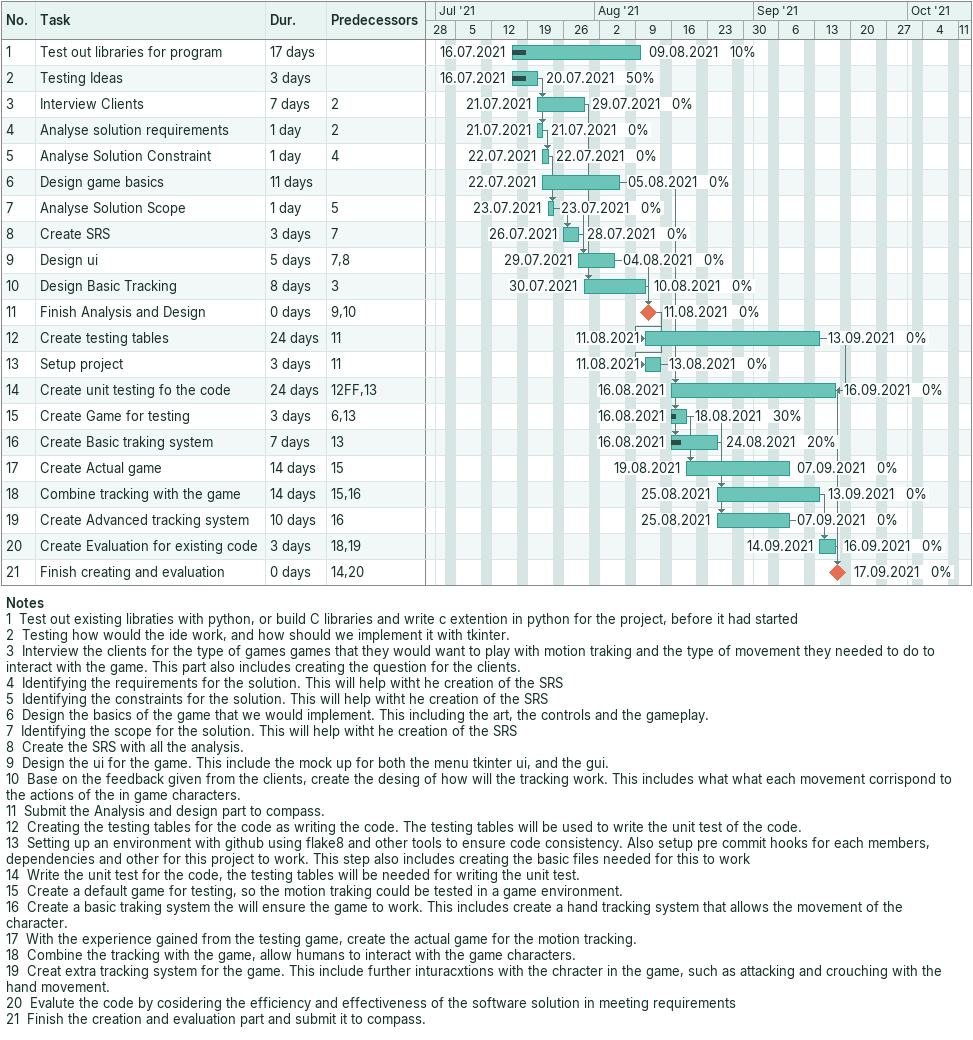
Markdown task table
| ID | Task | Duration | Start | Finish | Predecessors | % complete |
|---|---|---|---|---|---|---|
| 1 | Test out libraries for program | 17d | 2021-07-16 | 2021-08-09 |  | 10 |
| 2 | Testing Ideas | 3d | 2021-07-16 | 2021-07-20 |  | 50 |
| 3 | Interview Clients | 7d | 2021-07-21 | 2021-07-29 | 2 | 0 |
| 4 | Analyse solution requirements | 1d | 2021-07-21 | 2021-07-21 | 2 | 0 |
| 5 | Analyse Solution Constraint | 1d | 2021-07-22 | 2021-07-22 | 4 | 0 |
| 6 | Design game basics | 11d | 2021-07-22 | 2021-08-05 |  | 0 |
| 7 | Analyse Solution Scope | 1d | 2021-07-23 | 2021-07-23 | 5 | 0 |
| 8 | Create SRS | 3d | 2021-07-26 | 2021-07-28 | 7 | 0 |
| 9 | Design ui | 5d | 2021-07-29 | 2021-08-04 | 7, 8 | 0 |
| 10 | Design Basic Tracking | 8d | 2021-07-30 | 2021-08-10 | 3 | 0 |
| 11 | Finish Analysis and Design | 0d | 2021-08-11 | 2021-08-11 | 9, 10 | 0 |
| 12 | Create testing tables | 24d | 2021-08-11 | 2021-09-13 | 11 | 0 |
| 13 | Setup project | 3d | 2021-08-11 | 2021-08-13 | 11 | 0 |
| 14 | Create unit testing fo the code | 24d | 2021-08-16 | 2021-09-16 | 12FF, 13 | 0 |
| 15 | Create Game for testing | 3d | 2021-08-16 | 2021-08-18 | 6, 13 | 30 |
| 16 | Create Basic traking system | 7d | 2021-08-16 | 2021-08-24 | 13 | 20 |
| 17 | Create Actual game | 14d | 2021-08-19 | 2021-09-07 | 15 | 0 |
| 18 | Combine tracking with the game | 14d | 2021-08-25 | 2021-09-13 | 15, 16 | 0 |
| 19 | Create Advanced tracking system | 10d | 2021-08-25 | 2021-09-07 | 16 | 0 |
| 20 | Create Evaluation for existing code | 3d | 2021-09-14 | 2021-09-16 | 18, 19 | 0 |
| 21 | Finish creating and evaluation | 0d | 2021-09-17 | 2021-09-17 | 14, 20 | 0 |

Notes
- 1: Test out existing libraties with python, or build C libraries and write c extention in python for the project, before it had started
- 2: Testing how would the ide work, and how should we implement it with tkinter.
- 3: Interview the clients for the type of games games that they would want to play with motion traking and the type of movement they needed to do to interact with the game. This part also includes creating the question for the clients.
- 4: Identifying the requirements for the solution. This will help witht he creation of the SRS
- 5: Identifying the constraints for the solution. This will help witht he creation of the SRS
- 6: Design the basics of the game that we would implement. This including the art, the controls and the gameplay.
- 7: Identifying the scope for the solution. This will help witht he creation of the SRS
- 8: Create the SRS with all the analysis.
- 9: Design the ui for the game. This include the mock up for both the menu tkinter ui, and the gui.
- 10: Base on the feedback given from the clients, create the desing of how will the tracking work. This includes what what each movement corrispond to the actions of the in game characters.
- 11: Submit the Analysis and design part to compass.
- 12: Creating the testing tables for the code as writing the code. The testing tables will be used to write the unit test of the code.
- 13: Setting up an environment with github using flake8 and other tools to ensure code consistency. Also setup pre commit hooks for each members, dependencies and other for this project to work. This step also includes creating the basic files needed for this to work
- 14: Write the unit test for the code, the testing tables will be needed for writing the unit test.
- 15: Create a default game for testing, so the motion traking could be tested in a game environment.
- 16: Create a basic traking system the will ensure the game to work. This includes create a hand tracking system that allows the movement of the character.
- 17: With the experience gained from the testing game, create the actual game for the motion tracking.
- 18: Combine the tracking with the game, allow humans to interact with the game characters.
- 19: Creat extra tracking system for the game. This include further inturacxtions with the chracter in the game, such as attacking and crouching with the hand movement.
- 20: Evalute the code by cosidering the efficiency and effectiveness of the software solution in meeting requirements
- 21: Finish the creation and evaluation part and submit it to compass.
